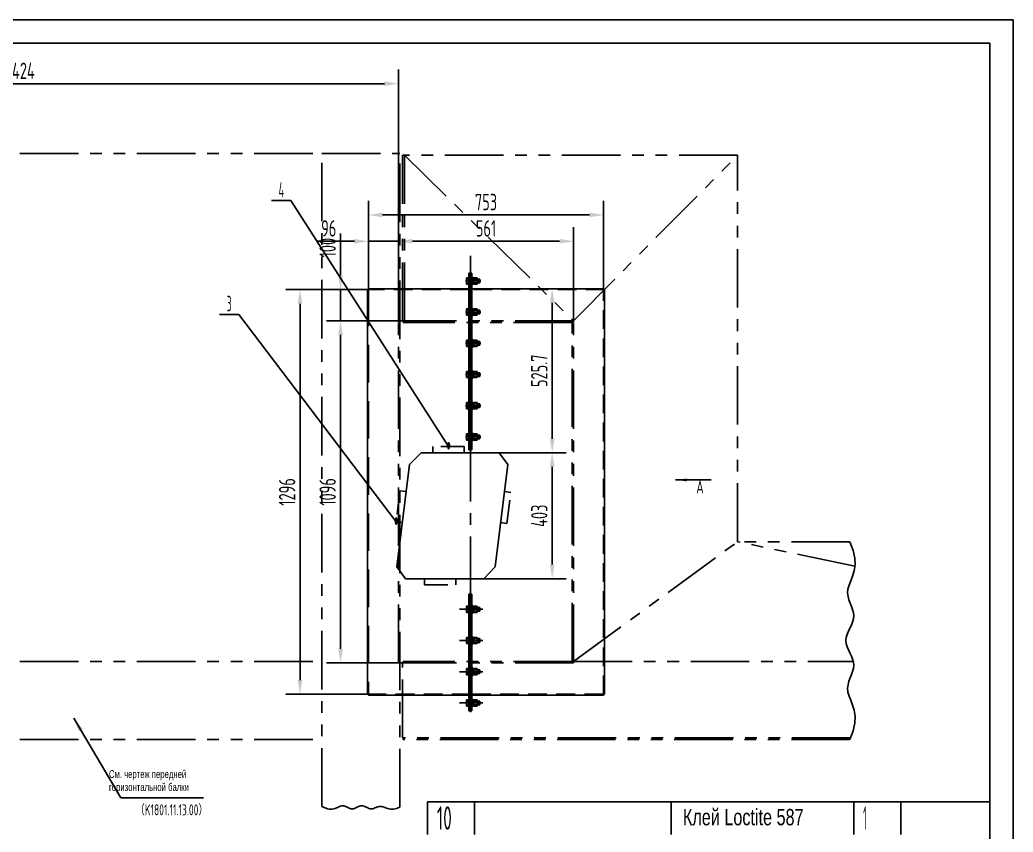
# Model space of a CAD drawing. Header units: millimetres. Extents: x 0 to 6300, y -90 to 4455.
# Drawn here: x 3120 to 6300, y 1852 to 4455 of the extents above; entities that cross this region are included whole.
import ezdxf
from ezdxf.enums import TextEntityAlignment as Align

# ---------------------------------------------------------------- set-up
doc = ezdxf.new("R2010")
doc.units = ezdxf.units.MM
doc.header["$LTSCALE"] = 150
for name, pattern in [('F', [0.75, 0.5, -0.25]), ('G', [2, 1.25, -0.25, 0.25, -0.25]), ('K', [2.5, 1.25, -0.25, 0.25, -0.25, 0.25, -0.25])]:
    doc.linetypes.add(name, pattern=pattern)
for name, color, linetype in [('01', 7, 'Continuous'), ('02', 1, 'Continuous'), ('04', 2, 'F'), ('05', 4, 'G'), ('07', 6, 'K'), ('08', 1, 'Continuous'), ('11', 3, 'Continuous')]:
    doc.layers.add(name, color=color, linetype=linetype)
doc.styles.get("Standard").update_dxf_attribs({"font": 'isocp', "width": 0.707, "bigfont": 'intecad.shx'})
doc.dimstyles.new('INTE', dxfattribs={"dimscale": 15, "dimtxt": 3.5, "dimasz": 3, "dimexe": 3, "dimexo": 0, "dimgap": 1, "dimtad": 1, "dimdec": 1, "dimdsep": 46, "dimtxsty": 'Standard', "dimcen": 0, "dimclrd": 1, "dimclre": 1, "dimclrt": 3, "dimazin": 0, "dimtfac": 1, "dimtdec": 1, "dimtmove": 0, "dimatfit": 0, "dimfxl": 1, "dimarcsym": 0})

# ---------------------------------------------------------------- blocks, each defined once
blk = doc.blocks.new('erwer')
at = {"layer": '01'}
for points in [[(6333.4, 3723.9), (6330.4, 3723.9), (6333.4, 3726.9)], [(7629.4, 3723.9), (7632.4, 3723.9), (7629.4, 3726.9)], [(6333.4, 2970.9), (6330.4, 2970.9), (6333.4, 2967.9)], [(7629.4, 2970.9), (7632.4, 2970.9), (7629.4, 2967.9)]]:
    blk.add_hatch(color=256, dxfattribs=at).paths.add_polyline_path(points)
at = {"ltscale": 0.8}
for p, q in [((6330.4, 3302.4), (6330.4, 3723.9)), ((7632.4, 3723.9), (7632.4, 3302.4)), ((6330.4, 2970.9), (6330.4, 3292.4)), ((7632.4, 3292.4), (7632.4, 2970.9))]:
    blk.add_line(p, q, dxfattribs=at)
at = {"layer": '01'}
for p, q in [((6333.4, 3726.9), (6330.4, 3723.9)), ((7629.4, 3726.9), (7632.4, 3723.9)), ((7106.7, 3389.9), (7068.7, 3417.4)), ((6741.3, 3377.1), (6703.3, 3340.1)), ((6295.4, 3318.8), (6295.4, 3308)), ((6305.4, 3318.8), (6295.4, 3318.8)), ((6295.4, 3308), (6305.4, 3308)), ((6296.2, 3304.9), (6296.2, 3308)), ((6296.2, 3308), (6305.4, 3308)), ((6299.4, 3327.4), (6305.4, 3327.4)), ((6299.4, 3318.8), (6299.4, 3327.4)), ((6299.4, 3318.8), (6299.4, 3308)), ((6311.4, 3327.4), (6305.4, 3327.4)), ((6305.4, 3318.8), (6315.4, 3318.8)), ((6315.4, 3308), (6305.4, 3308)), ((6314.6, 3308), (6305.4, 3308)), ((6311.4, 3318.8), (6311.4, 3327.4)), ((6311.4, 3318.8), (6311.4, 3308)), ((6314.6, 3304.9), (6314.6, 3308)), ((6315.4, 3318.8), (6315.4, 3308)), ((6405.4, 3318.8), (6395.4, 3318.8)), ((6395.4, 3318.8), (6395.4, 3308)), ((6395.4, 3308), (6405.4, 3308)), ((6396.2, 3308), (6405.4, 3308)), ((6396.2, 3304.9), (6396.2, 3308)), ((6399.4, 3327.4), (6405.4, 3327.4)), ((6399.4, 3318.8), (6399.4, 3327.4)), ((6399.4, 3318.8), (6399.4, 3308)), ((6411.4, 3327.4), (6405.4, 3327.4)), ((6405.4, 3318.8), (6415.4, 3318.8)), ((6414.6, 3308), (6405.4, 3308)), ((6415.4, 3308), (6405.4, 3308)), ((6411.4, 3318.8), (6411.4, 3327.4)), ((6411.4, 3318.8), (6411.4, 3308)), ((6414.6, 3304.9), (6414.6, 3308)), ((6415.4, 3318.8), (6415.4, 3308)), ((6495.4, 3318.8), (6495.4, 3308)), ((6505.4, 3318.8), (6495.4, 3318.8)), ((6495.4, 3308), (6505.4, 3308)), ((6496.2, 3304.9), (6496.2, 3308)), ((6496.2, 3308), (6505.4, 3308)), ((6499.4, 3318.8), (6499.4, 3327.4)), ((6499.4, 3327.4), (6505.4, 3327.4)), ((6499.4, 3318.8), (6499.4, 3308)), ((6511.4, 3327.4), (6505.4, 3327.4)), ((6505.4, 3318.8), (6515.4, 3318.8)), ((6515.4, 3308), (6505.4, 3308)), ((6514.6, 3308), (6505.4, 3308)), ((6511.4, 3318.8), (6511.4, 3327.4)), ((6511.4, 3318.8), (6511.4, 3308)), ((6514.6, 3304.9), (6514.6, 3308)), ((6515.4, 3318.8), (6515.4, 3308)), ((6595.4, 3318.8), (6595.4, 3308)), ((6605.4, 3318.8), (6595.4, 3318.8)), ((6595.4, 3308), (6605.4, 3308)), ((6596.2, 3304.9), (6596.2, 3308)), ((6596.2, 3308), (6605.4, 3308)), ((6599.4, 3318.8), (6599.4, 3327.4)), ((6599.4, 3327.4), (6605.4, 3327.4)), ((6599.4, 3318.8), (6599.4, 3308)), ((6611.4, 3327.4), (6605.4, 3327.4)), ((6605.4, 3318.8), (6615.4, 3318.8)), ((6614.6, 3308), (6605.4, 3308)), ((6615.4, 3308), (6605.4, 3308)), ((6611.4, 3318.8), (6611.4, 3327.4)), ((6611.4, 3318.8), (6611.4, 3308)), ((6614.6, 3304.9), (6614.6, 3308)), ((6615.4, 3318.8), (6615.4, 3308)), ((7157.4, 3318.8), (7147.4, 3318.8)), ((7147.4, 3318.8), (7147.4, 3308)), ((7147.4, 3308), (7157.4, 3308)), ((7148.2, 3308), (7157.4, 3308)), ((7148.2, 3304.9), (7148.2, 3308)), ((7151.4, 3327.4), (7157.4, 3327.4)), ((7151.4, 3318.8), (7151.4, 3327.4)), ((7151.4, 3318.8), (7151.4, 3308)), ((7163.4, 3327.4), (7157.4, 3327.4)), ((7157.4, 3318.8), (7167.4, 3318.8)), ((7167.4, 3308), (7157.4, 3308)), ((7166.6, 3308), (7157.4, 3308)), ((7163.4, 3318.8), (7163.4, 3327.4)), ((7163.4, 3318.8), (7163.4, 3308)), ((7166.6, 3304.9), (7166.6, 3308)), ((7167.4, 3318.8), (7167.4, 3308)), ((7257.4, 3318.8), (7247.4, 3318.8)), ((7247.4, 3318.8), (7247.4, 3308)), ((7247.4, 3308), (7257.4, 3308)), ((7248.2, 3308), (7257.4, 3308)), ((7248.2, 3304.9), (7248.2, 3308)), ((7251.4, 3327.4), (7257.4, 3327.4)), ((7251.4, 3318.8), (7251.4, 3327.4)), ((7251.4, 3318.8), (7251.4, 3308)), ((7263.4, 3327.4), (7257.4, 3327.4)), ((7257.4, 3318.8), (7267.4, 3318.8)), ((7266.6, 3308), (7257.4, 3308)), ((7267.4, 3308), (7257.4, 3308)), ((7263.4, 3318.8), (7263.4, 3327.4)), ((7263.4, 3318.8), (7263.4, 3308)), ((7266.6, 3304.9), (7266.6, 3308)), ((7267.4, 3318.8), (7267.4, 3308)), ((7347.4, 3318.8), (7347.4, 3308)), ((7357.4, 3318.8), (7347.4, 3318.8)), ((7347.4, 3308), (7357.4, 3308)), ((7348.2, 3304.9), (7348.2, 3308)), ((7348.2, 3308), (7357.4, 3308)), ((7351.4, 3318.8), (7351.4, 3327.4)), ((7351.4, 3327.4), (7357.4, 3327.4)), ((7351.4, 3318.8), (7351.4, 3308)), ((7363.4, 3327.4), (7357.4, 3327.4)), ((7357.4, 3318.8), (7367.4, 3318.8)), ((7367.4, 3308), (7357.4, 3308)), ((7366.6, 3308), (7357.4, 3308)), ((7363.4, 3318.8), (7363.4, 3327.4)), ((7363.4, 3318.8), (7363.4, 3308)), ((7366.6, 3304.9), (7366.6, 3308)), ((7367.4, 3318.8), (7367.4, 3308)), ((7457.4, 3318.8), (7447.4, 3318.8)), ((7447.4, 3318.8), (7447.4, 3308)), ((7447.4, 3308), (7457.4, 3308)), ((7448.2, 3308), (7457.4, 3308)), ((7448.2, 3304.9), (7448.2, 3308)), ((7451.4, 3327.4), (7457.4, 3327.4)), ((7451.4, 3318.8), (7451.4, 3327.4)), ((7451.4, 3318.8), (7451.4, 3308)), ((7463.4, 3327.4), (7457.4, 3327.4)), ((7457.4, 3318.8), (7467.4, 3318.8)), ((7466.6, 3308), (7457.4, 3308)), ((7467.4, 3308), (7457.4, 3308)), ((7463.4, 3318.8), (7463.4, 3327.4)), ((7463.4, 3318.8), (7463.4, 3308)), ((7466.6, 3304.9), (7466.6, 3308)), ((7467.4, 3318.8), (7467.4, 3308)), ((7547.4, 3318.8), (7547.4, 3308)), ((7557.4, 3318.8), (7547.4, 3318.8)), ((7547.4, 3308), (7557.4, 3308)), ((7548.2, 3304.9), (7548.2, 3308)), ((7548.2, 3308), (7557.4, 3308)), ((7551.4, 3318.8), (7551.4, 3327.4)), ((7551.4, 3327.4), (7557.4, 3327.4)), ((7551.4, 3318.8), (7551.4, 3308)), ((7563.4, 3327.4), (7557.4, 3327.4)), ((7557.4, 3318.8), (7567.4, 3318.8)), ((7567.4, 3308), (7557.4, 3308)), ((7566.6, 3308), (7557.4, 3308)), ((7563.4, 3318.8), (7563.4, 3327.4)), ((7563.4, 3318.8), (7563.4, 3308)), ((7566.6, 3304.9), (7566.6, 3308)), ((7567.4, 3318.8), (7567.4, 3308)), ((7657.4, 3318.8), (7647.4, 3318.8)), ((7647.4, 3318.8), (7647.4, 3308)), ((7647.4, 3308), (7657.4, 3308)), ((7648.2, 3308), (7657.4, 3308)), ((7648.2, 3304.9), (7648.2, 3308)), ((7651.4, 3327.4), (7657.4, 3327.4)), ((7651.4, 3318.8), (7651.4, 3327.4)), ((7651.4, 3318.8), (7651.4, 3308)), ((7663.4, 3327.4), (7657.4, 3327.4)), ((7657.4, 3318.8), (7667.4, 3318.8)), ((7666.6, 3308), (7657.4, 3308)), ((7667.4, 3308), (7657.4, 3308)), ((7663.4, 3318.8), (7663.4, 3327.4)), ((7663.4, 3318.8), (7663.4, 3308)), ((7666.6, 3304.9), (7666.6, 3308)), ((7667.4, 3318.8), (7667.4, 3308)), ((6293.4, 3302.4), (6293.4, 3304.9)), ((6293.4, 3304.9), (6305.4, 3304.9)), ((6305.4, 3302.4), (6293.4, 3302.4)), ((6295.4, 3284.9), (6295.4, 3292.4)), ((6295.4, 3292.4), (6305.4, 3292.4)), ((6305.4, 3284.9), (6295.4, 3284.9)), ((6305.4, 3304.9), (6296.2, 3304.9)), ((6299.4, 3292.4), (6299.4, 3284.9)), ((6317.4, 3304.9), (6305.4, 3304.9)), ((6305.4, 3304.9), (6314.6, 3304.9)), ((6305.4, 3302.4), (6317.4, 3302.4)), ((6315.4, 3292.4), (6305.4, 3292.4)), ((6305.4, 3284.9), (6315.4, 3284.9)), ((6311.4, 3292.4), (6311.4, 3284.9)), ((6315.4, 3284.9), (6315.4, 3292.4)), ((6317.4, 3302.4), (6317.4, 3304.9)), ((6393.4, 3304.9), (6405.4, 3304.9)), ((6393.4, 3302.4), (6393.4, 3304.9)), ((6405.4, 3302.4), (6393.4, 3302.4)), ((6395.4, 3292.4), (6405.4, 3292.4)), ((6395.4, 3284.9), (6395.4, 3292.4)), ((6405.4, 3284.9), (6395.4, 3284.9)), ((6405.4, 3304.9), (6396.2, 3304.9)), ((6399.4, 3292.4), (6399.4, 3284.9)), ((6405.4, 3304.9), (6414.6, 3304.9)), ((6417.4, 3304.9), (6405.4, 3304.9)), ((6405.4, 3302.4), (6417.4, 3302.4)), ((6415.4, 3292.4), (6405.4, 3292.4)), ((6405.4, 3284.9), (6415.4, 3284.9)), ((6411.4, 3292.4), (6411.4, 3284.9)), ((6415.4, 3284.9), (6415.4, 3292.4)), ((6417.4, 3302.4), (6417.4, 3304.9)), ((6493.4, 3302.4), (6493.4, 3304.9)), ((6493.4, 3304.9), (6505.4, 3304.9)), ((6505.4, 3302.4), (6493.4, 3302.4)), ((6495.4, 3284.9), (6495.4, 3292.4)), ((6495.4, 3292.4), (6505.4, 3292.4)), ((6505.4, 3284.9), (6495.4, 3284.9)), ((6505.4, 3304.9), (6496.2, 3304.9)), ((6499.4, 3292.4), (6499.4, 3284.9)), ((6517.4, 3304.9), (6505.4, 3304.9)), ((6505.4, 3304.9), (6514.6, 3304.9)), ((6505.4, 3302.4), (6517.4, 3302.4)), ((6515.4, 3292.4), (6505.4, 3292.4)), ((6505.4, 3284.9), (6515.4, 3284.9)), ((6511.4, 3292.4), (6511.4, 3284.9)), ((6515.4, 3284.9), (6515.4, 3292.4)), ((6517.4, 3302.4), (6517.4, 3304.9)), ((6593.4, 3302.4), (6593.4, 3304.9)), ((6593.4, 3304.9), (6605.4, 3304.9)), ((6605.4, 3302.4), (6593.4, 3302.4)), ((6595.4, 3284.9), (6595.4, 3292.4)), ((6595.4, 3292.4), (6605.4, 3292.4)), ((6605.4, 3284.9), (6595.4, 3284.9)), ((6605.4, 3304.9), (6596.2, 3304.9)), ((6599.4, 3292.4), (6599.4, 3284.9)), ((6605.4, 3304.9), (6614.6, 3304.9)), ((6617.4, 3304.9), (6605.4, 3304.9)), ((6605.4, 3302.4), (6617.4, 3302.4)), ((6615.4, 3292.4), (6605.4, 3292.4)), ((6605.4, 3284.9), (6615.4, 3284.9)), ((6611.4, 3292.4), (6611.4, 3284.9)), ((6615.4, 3284.9), (6615.4, 3292.4)), ((6617.4, 3302.4), (6617.4, 3304.9)), ((7145.4, 3304.9), (7157.4, 3304.9)), ((7145.4, 3302.4), (7145.4, 3304.9)), ((7157.4, 3302.4), (7145.4, 3302.4)), ((7147.4, 3292.4), (7157.4, 3292.4)), ((7147.4, 3284.9), (7147.4, 3292.4)), ((7157.4, 3284.9), (7147.4, 3284.9)), ((7157.4, 3304.9), (7148.2, 3304.9)), ((7151.4, 3292.4), (7151.4, 3284.9)), ((7169.4, 3304.9), (7157.4, 3304.9)), ((7157.4, 3304.9), (7166.6, 3304.9)), ((7157.4, 3302.4), (7169.4, 3302.4)), ((7167.4, 3292.4), (7157.4, 3292.4)), ((7157.4, 3284.9), (7167.4, 3284.9)), ((7163.4, 3292.4), (7163.4, 3284.9)), ((7167.4, 3284.9), (7167.4, 3292.4)), ((7169.4, 3302.4), (7169.4, 3304.9)), ((7245.4, 3304.9), (7257.4, 3304.9)), ((7245.4, 3302.4), (7245.4, 3304.9)), ((7257.4, 3302.4), (7245.4, 3302.4)), ((7247.4, 3292.4), (7257.4, 3292.4)), ((7247.4, 3284.9), (7247.4, 3292.4)), ((7257.4, 3284.9), (7247.4, 3284.9)), ((7257.4, 3304.9), (7248.2, 3304.9)), ((7251.4, 3292.4), (7251.4, 3284.9)), ((7257.4, 3304.9), (7266.6, 3304.9)), ((7269.4, 3304.9), (7257.4, 3304.9)), ((7257.4, 3302.4), (7269.4, 3302.4)), ((7267.4, 3292.4), (7257.4, 3292.4)), ((7257.4, 3284.9), (7267.4, 3284.9)), ((7263.4, 3292.4), (7263.4, 3284.9)), ((7267.4, 3284.9), (7267.4, 3292.4)), ((7269.4, 3302.4), (7269.4, 3304.9)), ((7345.4, 3302.4), (7345.4, 3304.9)), ((7345.4, 3304.9), (7357.4, 3304.9)), ((7357.4, 3302.4), (7345.4, 3302.4)), ((7347.4, 3284.9), (7347.4, 3292.4)), ((7347.4, 3292.4), (7357.4, 3292.4)), ((7357.4, 3284.9), (7347.4, 3284.9)), ((7357.4, 3304.9), (7348.2, 3304.9)), ((7351.4, 3292.4), (7351.4, 3284.9)), ((7369.4, 3304.9), (7357.4, 3304.9)), ((7357.4, 3304.9), (7366.6, 3304.9)), ((7357.4, 3302.4), (7369.4, 3302.4)), ((7367.4, 3292.4), (7357.4, 3292.4)), ((7357.4, 3284.9), (7367.4, 3284.9)), ((7363.4, 3292.4), (7363.4, 3284.9)), ((7367.4, 3284.9), (7367.4, 3292.4)), ((7369.4, 3302.4), (7369.4, 3304.9)), ((7445.4, 3304.9), (7457.4, 3304.9)), ((7445.4, 3302.4), (7445.4, 3304.9)), ((7457.4, 3302.4), (7445.4, 3302.4)), ((7447.4, 3292.4), (7457.4, 3292.4)), ((7447.4, 3284.9), (7447.4, 3292.4)), ((7457.4, 3284.9), (7447.4, 3284.9)), ((7457.4, 3304.9), (7448.2, 3304.9)), ((7451.4, 3292.4), (7451.4, 3284.9)), ((7469.4, 3304.9), (7457.4, 3304.9)), ((7457.4, 3304.9), (7466.6, 3304.9)), ((7457.4, 3302.4), (7469.4, 3302.4)), ((7467.4, 3292.4), (7457.4, 3292.4)), ((7457.4, 3284.9), (7467.4, 3284.9)), ((7463.4, 3292.4), (7463.4, 3284.9)), ((7467.4, 3284.9), (7467.4, 3292.4)), ((7469.4, 3302.4), (7469.4, 3304.9)), ((7545.4, 3302.4), (7545.4, 3304.9)), ((7545.4, 3304.9), (7557.4, 3304.9)), ((7557.4, 3302.4), (7545.4, 3302.4)), ((7547.4, 3284.9), (7547.4, 3292.4)), ((7547.4, 3292.4), (7557.4, 3292.4)), ((7557.4, 3284.9), (7547.4, 3284.9)), ((7557.4, 3304.9), (7548.2, 3304.9)), ((7551.4, 3292.4), (7551.4, 3284.9)), ((7569.4, 3304.9), (7557.4, 3304.9)), ((7557.4, 3304.9), (7566.6, 3304.9)), ((7557.4, 3302.4), (7569.4, 3302.4)), ((7567.4, 3292.4), (7557.4, 3292.4)), ((7557.4, 3284.9), (7567.4, 3284.9)), ((7563.4, 3292.4), (7563.4, 3284.9)), ((7567.4, 3284.9), (7567.4, 3292.4)), ((7569.4, 3302.4), (7569.4, 3304.9)), ((7645.4, 3304.9), (7657.4, 3304.9)), ((7645.4, 3302.4), (7645.4, 3304.9)), ((7657.4, 3302.4), (7645.4, 3302.4)), ((7647.4, 3292.4), (7657.4, 3292.4)), ((7647.4, 3284.9), (7647.4, 3292.4)), ((7657.4, 3284.9), (7647.4, 3284.9)), ((7657.4, 3304.9), (7648.2, 3304.9)), ((7651.4, 3292.4), (7651.4, 3284.9)), ((7657.4, 3304.9), (7666.6, 3304.9)), ((7669.4, 3304.9), (7657.4, 3304.9)), ((7657.4, 3302.4), (7669.4, 3302.4)), ((7667.4, 3292.4), (7657.4, 3292.4)), ((7657.4, 3284.9), (7667.4, 3284.9)), ((7663.4, 3292.4), (7663.4, 3284.9)), ((7667.4, 3284.9), (7667.4, 3292.4)), ((7669.4, 3302.4), (7669.4, 3304.9)), ((7068.7, 3102.5), (7106.7, 3139.4)), ((6741.5, 3062.1), (6703.4, 3089.6)), ((6333.4, 2967.9), (6330.4, 2970.9)), ((7629.4, 2967.9), (7632.4, 2970.9))]:
    blk.add_line(p, q, dxfattribs=at)
at = {"layer": '01', "ltscale": 0.8}
for p, q in [((6333.4, 3726.9), (7629.4, 3726.9)), ((6280.4, 3302.4), (6280.4, 3292.4)), ((7682.4, 3302.4), (7682.4, 3292.4))]:
    blk.add_line(p, q, dxfattribs=at)
at = {"layer": '01', "color": 7, "linetype": 'Continuous'}
for p, q in [((6741.3, 3377.1), (7068.7, 3417.4)), ((7106.7, 3389.9), (7106.7, 3347.4)), ((6703.4, 3089.6), (6703.3, 3340.1)), ((7106.7, 3347.4), (7106.7, 3139.4)), ((6280.4, 3302.4), (6653.3, 3302.4)), ((6280.4, 3297.4), (6653.3, 3297.4)), ((6280.4, 3292.4), (6653.3, 3292.4)), ((7116.7, 3302.4), (7116.7, 3292.4)), ((7116.7, 3302.4), (7682.4, 3302.4)), ((7116.7, 3297.4), (7682.4, 3297.4)), ((7116.7, 3292.4), (7682.4, 3292.4)), ((7068.7, 3102.5), (6741.5, 3062.1))]:
    blk.add_line(p, q, dxfattribs=at)
at = {"layer": '01', "ltscale": 1.6}
blk.add_line((7629.4, 2967.9), (6333.4, 2967.9), dxfattribs=at)
at = {"layer": '02'}
for p, q in [((6300.6, 3327.4), (6300.6, 3318.8)), ((6310.2, 3327.4), (6310.2, 3318.8)), ((6400.6, 3327.4), (6400.6, 3318.8)), ((6410.2, 3327.4), (6410.2, 3318.8)), ((6500.6, 3327.4), (6500.6, 3318.8)), ((6510.2, 3327.4), (6510.2, 3318.8)), ((6600.6, 3327.4), (6600.6, 3318.8)), ((6610.2, 3327.4), (6610.2, 3318.8)), ((7152.6, 3327.4), (7152.6, 3318.8)), ((7162.2, 3327.4), (7162.2, 3318.8)), ((7252.6, 3327.4), (7252.6, 3318.8)), ((7262.2, 3327.4), (7262.2, 3318.8)), ((7352.6, 3327.4), (7352.6, 3318.8)), ((7362.2, 3327.4), (7362.2, 3318.8)), ((7452.6, 3327.4), (7452.6, 3318.8)), ((7462.2, 3327.4), (7462.2, 3318.8)), ((7552.6, 3327.4), (7552.6, 3318.8)), ((7562.2, 3327.4), (7562.2, 3318.8)), ((7652.6, 3327.4), (7652.6, 3318.8)), ((7662.2, 3327.4), (7662.2, 3318.8))]:
    blk.add_line(p, q, dxfattribs=at)
at = {"layer": '04', "color": 2, "linetype": 'F', "ltscale": 0.8}
for p, q in [((6333.4, 3302.4), (6333.4, 3726.9)), ((6333.4, 3723.9), (7632.4, 3723.9)), ((7629.4, 3726.9), (7629.4, 3302.4)), ((6333.4, 2967.9), (6333.4, 3292.4)), ((7629.4, 3292.4), (7629.4, 2967.9))]:
    blk.add_line(p, q, dxfattribs=at)
at = {"layer": '04', "color": 2, "linetype": 'F'}
for p, q in [((6880.5, 3414.4), (6979.8, 3426.6)), ((6880.5, 3414.4), (6883, 3394.5)), ((6979.8, 3426.6), (6982.2, 3406.8)), ((7106.7, 3277.6), (7126.7, 3277.6)), ((7126.7, 3277.6), (7126.7, 3177.6)), ((6683.4, 3150.4), (6683.3, 3250.4)), ((6683.3, 3250.4), (6703.3, 3250.4)), ((6683.4, 3150.4), (6703.4, 3150.4)), ((7106.7, 3177.6), (7126.7, 3177.6)), ((6982.2, 3091.8), (6984.7, 3071.9)), ((6883, 3079.6), (6885.4, 3059.7)), ((6984.7, 3071.9), (6885.4, 3059.7))]:
    blk.add_line(p, q, dxfattribs=at)
at = {"layer": '04', "color": 2, "linetype": 'F', "ltscale": 1.6}
blk.add_line((7632.4, 2970.9), (6333.4, 2970.9), dxfattribs=at)
at = {"layer": '05', "color": 142, "linetype": 'G', "ltscale": 0.8}
for p, q in [((6305.4, 3337.6), (6305.4, 3262.7)), ((6405.4, 3337.6), (6405.4, 3262.7)), ((6505.4, 3337.6), (6505.4, 3262.7)), ((6605.4, 3337.6), (6605.4, 3262.7))]:
    blk.add_line(p, q, dxfattribs=at)
at = {"layer": '05'}
for p, q in [((6305.4, 3281.8), (6305.4, 3330.9)), ((6305.4, 3319.8), (6305.4, 3306.9)), ((6405.4, 3281.8), (6405.4, 3330.9)), ((6405.4, 3319.8), (6405.4, 3306.9)), ((6505.4, 3281.8), (6505.4, 3330.9)), ((6505.4, 3319.8), (6505.4, 3306.9)), ((6605.4, 3281.8), (6605.4, 3330.9)), ((6605.4, 3319.8), (6605.4, 3306.9)), ((7157.4, 3281.8), (7157.4, 3330.9)), ((7157.4, 3319.8), (7157.4, 3306.9)), ((7257.4, 3281.8), (7257.4, 3330.9)), ((7257.4, 3319.8), (7257.4, 3306.9)), ((7357.4, 3281.8), (7357.4, 3330.9)), ((7357.4, 3319.8), (7357.4, 3306.9)), ((7457.4, 3281.8), (7457.4, 3330.9)), ((7457.4, 3319.8), (7457.4, 3306.9)), ((7557.4, 3281.8), (7557.4, 3330.9)), ((7557.4, 3319.8), (7557.4, 3306.9)), ((7657.4, 3281.8), (7657.4, 3330.9)), ((7657.4, 3319.8), (7657.4, 3306.9)), ((7738.2, 3297.4), (6248.6, 3297.4)), ((6653.3, 3297.4), (6653.3, 3302.4)), ((6653.3, 3292.4), (6653.3, 3297.4))]:
    blk.add_line(p, q, dxfattribs=at)
blk = doc.blocks.new('*D28')
at = {"layer": '08', "color": 1, "lineweight": -2}
for p, q in [((1907.8, 3485.6), (1907.8, 4295.5)), ((4331.8, 3490.6), (4331.8, 4295.5)), ((4286.8, 4250.5), (1952.8, 4250.5))]:
    blk.add_line(p, q, dxfattribs=at)
at = {"layer": '08', "color": 1}
for points in [[(1952.8, 4258), (1952.8, 4243), (1907.8, 4250.5)], [(4286.8, 4258), (4286.8, 4243), (4331.8, 4250.5)]]:
    blk.add_solid(points, dxfattribs=at)
at = {"layer": 'Defpoints', "color": 0}
for p in [(1907.8, 4250.5), (1907.8, 3485.6), (4331.8, 3490.6)]:
    blk.add_point(p, dxfattribs=at)
at = {"layer": '08', "color": 3, "insert": (3119.8, 4291.7), "char_height": 52.5, "attachment_point": 5}
blk.add_mtext('2424', dxfattribs=at)
blk = doc.blocks.new('*D32')
at = {"layer": '08', "color": 1, "lineweight": -2}
for p, q in [((4235.8, 3626.5), (4235.8, 3874.9)), ((4988.8, 3587.7), (4988.8, 3874.9)), ((4280.8, 3829.9), (4943.8, 3829.9))]:
    blk.add_line(p, q, dxfattribs=at)
at = {"layer": '08', "color": 1}
for points in [[(4280.8, 3837.4), (4280.8, 3822.4), (4235.8, 3829.9)], [(4943.8, 3837.4), (4943.8, 3822.4), (4988.8, 3829.9)]]:
    blk.add_solid(points, dxfattribs=at)
at = {"layer": 'Defpoints', "color": 0}
for p in [(4988.8, 3829.9), (4235.8, 3626.5), (4988.8, 3587.7)]:
    blk.add_point(p, dxfattribs=at)
at = {"layer": '08', "color": 3, "insert": (4612.3, 3871.2), "char_height": 52.5, "attachment_point": 5}
blk.add_mtext('753', dxfattribs=at)
blk = doc.blocks.new('*D30')
at = {"layer": '08', "color": 1, "lineweight": -2}
for p, q in [((4331.8, 3485.6), (4331.8, 3790.6)), ((4892.8, 3490.6), (4892.8, 3790.6)), ((4376.8, 3745.6), (4847.8, 3745.6))]:
    blk.add_line(p, q, dxfattribs=at)
at = {"layer": '08', "color": 1}
for points in [[(4376.8, 3753.1), (4376.8, 3738.1), (4331.8, 3745.6)], [(4847.8, 3753.1), (4847.8, 3738.1), (4892.8, 3745.6)]]:
    blk.add_solid(points, dxfattribs=at)
at = {"layer": 'Defpoints', "color": 0}
for p in [(4892.8, 3745.6), (4331.8, 3485.6), (4892.8, 3490.6)]:
    blk.add_point(p, dxfattribs=at)
at = {"layer": '08', "color": 3, "insert": (4612.3, 3786.8), "char_height": 52.5, "attachment_point": 5}
blk.add_mtext('561', dxfattribs=at)
blk = doc.blocks.new('*D31')
at = {"layer": '08', "color": 1, "lineweight": -2}
for p, q in [((4235.8, 3593.6), (4235.8, 3790.6)), ((4331.8, 3509.9), (4331.8, 3790.6)), ((4190.8, 3745.6), (4071.6, 3745.6)), ((4331.8, 3745.6), (4235.8, 3745.6)), ((4376.8, 3745.6), (4421.8, 3745.6))]:
    blk.add_line(p, q, dxfattribs=at)
at = {"layer": '08', "color": 1}
for points in [[(4190.8, 3753.1), (4190.8, 3738.1), (4235.8, 3745.6)], [(4376.8, 3753.1), (4376.8, 3738.1), (4331.8, 3745.6)]]:
    blk.add_solid(points, dxfattribs=at)
at = {"layer": 'Defpoints', "color": 0}
for p in [(4235.8, 3745.6), (4235.8, 3593.6), (4331.8, 3509.9)]:
    blk.add_point(p, dxfattribs=at)
at = {"layer": '08', "color": 3, "insert": (4108.7, 3786.8), "char_height": 52.5, "attachment_point": 5}
blk.add_mtext('96', dxfattribs=at)
blk = doc.blocks.new('*D33')
at = {"layer": '08', "color": 1, "lineweight": -2}
for p, q in [((4146.5, 3635.6), (4146.5, 3770)), ((4235.8, 3590.6), (4101.5, 3590.6)), ((4146.5, 3490.6), (4146.5, 3590.6)), ((4224.1, 3490.6), (4101.5, 3490.6)), ((4146.5, 3445.6), (4146.5, 3400.6))]:
    blk.add_line(p, q, dxfattribs=at)
at = {"layer": '08', "color": 1}
for points in [[(4139, 3635.6), (4154, 3635.6), (4146.5, 3590.6)], [(4139, 3445.6), (4154, 3445.6), (4146.5, 3490.6)]]:
    blk.add_solid(points, dxfattribs=at)
at = {"layer": 'Defpoints', "color": 0}
for p in [(4146.5, 3590.6), (4235.8, 3590.6), (4224.1, 3490.6)]:
    blk.add_point(p, dxfattribs=at)
at = {"layer": '08', "color": 3, "insert": (4105.2, 3725.3), "char_height": 52.5, "attachment_point": 5, "rotation": 90}
blk.add_mtext('100', dxfattribs=at)
blk = doc.blocks.new('*D29')
at = {"layer": '08', "color": 1, "lineweight": -2}
for p, q in [((4331.8, 3490.6), (4101.5, 3490.6)), ((4146.5, 3445.6), (4146.5, 2439.6)), ((4331.8, 2394.6), (4101.5, 2394.6))]:
    blk.add_line(p, q, dxfattribs=at)
at = {"layer": '08', "color": 1}
for points in [[(4139, 3445.6), (4154, 3445.6), (4146.5, 3490.6)], [(4139, 2439.6), (4154, 2439.6), (4146.5, 2394.6)]]:
    blk.add_solid(points, dxfattribs=at)
at = {"layer": 'Defpoints', "color": 0}
for p in [(4331.8, 3490.6), (4146.5, 2394.6), (4331.8, 2394.6)]:
    blk.add_point(p, dxfattribs=at)
at = {"layer": '08', "color": 3, "insert": (4105.2, 2942.6), "char_height": 52.5, "attachment_point": 5, "rotation": 90}
blk.add_mtext('1096', dxfattribs=at)
blk = doc.blocks.new('*D34')
at = {"layer": '08', "color": 1, "lineweight": -2}
for p, q in [((4210.6, 3590.6), (3971.8, 3590.6)), ((4016.8, 3545.6), (4016.8, 2339.6)), ((4232.8, 2294.6), (3971.8, 2294.6))]:
    blk.add_line(p, q, dxfattribs=at)
at = {"layer": '08', "color": 1}
for points in [[(4009.3, 3545.6), (4024.3, 3545.6), (4016.8, 3590.6)], [(4009.3, 2339.6), (4024.3, 2339.6), (4016.8, 2294.6)]]:
    blk.add_solid(points, dxfattribs=at)
at = {"layer": 'Defpoints', "color": 0}
for p in [(4210.6, 3590.6), (4016.8, 2294.6), (4232.8, 2294.6)]:
    blk.add_point(p, dxfattribs=at)
at = {"layer": '08', "color": 3, "insert": (3975.5, 2942.6), "char_height": 52.5, "attachment_point": 5, "rotation": 90}
blk.add_mtext('1296', dxfattribs=at)
blk = doc.blocks.new('*D41')
at = {"layer": '08', "color": 1, "lineweight": -2}
for p, q in [((4633.5, 3067.9), (4869.1, 3067.9)), ((4824.1, 2709.5), (4824.1, 3022.9)), ((4605, 2664.5), (4869.1, 2664.5))]:
    blk.add_line(p, q, dxfattribs=at)
at = {"layer": '08', "color": 1}
for points in [[(4816.6, 3022.9), (4831.6, 3022.9), (4824.1, 3067.9)], [(4816.6, 2709.5), (4831.6, 2709.5), (4824.1, 2664.5)]]:
    blk.add_solid(points, dxfattribs=at)
at = {"layer": 'Defpoints', "color": 0}
for p in [(4633.5, 3067.9), (4824.1, 3067.9), (4605, 2664.5)]:
    blk.add_point(p, dxfattribs=at)
at = {"layer": '08', "color": 3, "insert": (4782.8, 2866.2), "char_height": 52.5, "attachment_point": 5, "rotation": 90}
blk.add_mtext('403', dxfattribs=at)
blk = doc.blocks.new('*D42')
at = {"layer": '08', "color": 1, "lineweight": -2}
for p, q in [((4708.8, 3593.6), (4869.1, 3593.6)), ((4824.1, 3112.9), (4824.1, 3548.6)), ((4743.8, 3067.9), (4869.1, 3067.9))]:
    blk.add_line(p, q, dxfattribs=at)
at = {"layer": '08', "color": 1}
for points in [[(4816.6, 3548.6), (4831.6, 3548.6), (4824.1, 3593.6)], [(4816.6, 3112.9), (4831.6, 3112.9), (4824.1, 3067.9)]]:
    blk.add_solid(points, dxfattribs=at)
at = {"layer": 'Defpoints', "color": 0}
for p in [(4708.8, 3593.6), (4824.1, 3593.6), (4743.8, 3067.9)]:
    blk.add_point(p, dxfattribs=at)
at = {"layer": '08', "color": 3, "insert": (4782.8, 3330.7), "char_height": 52.5, "attachment_point": 5, "rotation": 90}
blk.add_mtext('525.7', dxfattribs=at)
blk = doc.blocks.new('*U52')
at = {"layer": '01'}
for points in [[(415, 292), (25, 292)], [(415, 5), (415, 292)]]:
    blk.add_lwpolyline(points, dxfattribs=at)
at = {"layer": '02'}
for points in [[(420, 297), (0, 297)], [(420, 0), (420, 297)]]:
    blk.add_lwpolyline(points, dxfattribs=at)
blk = doc.blocks.new('*U64')
at = {"layer": '01'}
for p, q in [((0, -105), (0, 0)), ((0, 0), (150, 0)), ((150, 0), (780, 0)), ((780, 0), (1365, 0)), ((1365, 0), (1515, 0)), ((1515, 0), (1800, 0)), ((1800, -105), (1800, 0))]:
    blk.add_line(p, q, dxfattribs=at)
at = {"layer": '02'}
for p, q in [((150, -105), (150, 0)), ((780, -105), (780, 0)), ((1365, -105), (1365, 0)), ((1515, -105), (1515, 0))]:
    blk.add_line(p, q, dxfattribs=at)

msp = doc.modelspace()

# ---------------------------------------------------------------- linework, layer by layer
at = {"layer": '02'}
for p, q in [((3987.88, 3875.76), (3925.88, 3875.76)), ((4492.49, 3087.9), (3987.88, 3875.76)), ((3821.13, 3511.23), (3759.13, 3511.23)), ((4324.59, 2846.62), (3821.13, 3511.23)), ((5332.93, 2980.92), (5218.93, 2980.92))]:
    msp.add_line(p, q, dxfattribs=at)
msp.add_lwpolyline([(5254.93, 2980.92, 9, 0, 0), (5218.93, 2980.92, 0, 0, 0)], format="xyseb", dxfattribs=at)
at = {"layer": '07', "color": 6, "linetype": 'K'}
for p, q in [((3119.77, 4026.58), (4084.77, 4026.58)), ((4086.77, 1934.54), (4086.77, 4026.58)), ((4086.77, 4026.58), (4336.77, 4026.58)), ((4336.77, 1932.14), (4336.77, 4026.58)), ((4344.77, 3490.58), (4344.77, 4021.58)), ((4344.77, 4021.58), (4350.77, 4021.58)), ((4350.77, 3490.58), (4350.77, 4021.58)), ((4350.77, 4021.58), (4892.77, 3490.58)), ((5417.77, 4021.58), (4350.77, 4021.58)), ((4892.77, 3490.58), (5417.77, 4021.58)), ((5417.77, 2783.08), (5417.77, 4021.58)), ((4344.77, 3490.58), (4344.77, 4000.29)), ((4331.77, 2394.58), (4331.77, 3490.58)), ((4892.77, 3490.58), (4331.77, 3490.58)), ((4331.77, 3485.58), (4336.77, 3485.58)), ((4346.77, 3485.58), (4346.77, 3490.58)), ((4887.77, 3485.58), (4346.77, 3485.58)), ((4887.77, 3485.58), (4887.77, 3490.58)), ((4887.77, 3490.58), (4892.77, 3490.58)), ((4887.77, 2399.58), (4887.77, 3485.58)), ((4887.77, 3485.58), (4892.77, 3485.58)), ((4892.77, 2394.58), (4892.77, 3490.58)), ((4892.77, 3485.58), (4892.77, 3490.58)), ((4892.77, 2399.58), (5417.77, 2783.08)), ((5777.35, 2783.08), (5417.77, 2783.08)), ((5793.01, 2704.31), (5417.77, 2783.08)), ((3119.77, 2399.58), (4086.77, 2399.58)), ((4331.77, 2399.58), (4336.77, 2399.58)), ((4892.77, 2394.58), (4331.77, 2394.58)), ((4344.77, 2154.58), (4344.77, 2394.58)), ((4344.77, 2154.58), (4344.77, 2394.58)), ((4887.77, 2399.58), (4346.77, 2399.58)), ((4346.77, 2394.58), (4346.77, 2399.58)), ((4887.77, 2399.58), (4892.77, 2399.58)), ((4887.77, 2399.58), (4887.77, 2394.58)), ((4887.77, 2399.58), (4892.77, 2399.58)), ((4892.77, 2399.58), (5788.19, 2399.58)), ((3119.77, 2149.58), (4086.77, 2149.58)), ((5779.3, 2154.58), (4344.77, 2154.58)), ((4346.77, 2149.58), (4346.77, 2154.58)), ((5777.35, 2149.58), (4346.77, 2149.58))]:
    msp.add_line(p, q, dxfattribs=at)
for points in [[(5777.35, 2149.58), (5788.25, 2177.48), (5793.28, 2202.06), (5793.72, 2223.7), (5790.81, 2242.79), (5785.82, 2259.71), (5780.02, 2274.85), (5774.66, 2288.61), (5771.01, 2301.35), (5770.01, 2313.43), (5771.31, 2324.96), (5774.24, 2336.04), (5778.14, 2346.72), (5782.33, 2357.1), (5786.16, 2367.24), (5788.94, 2377.23), (5790.02, 2387.14), (5788.93, 2397.04), (5786.06, 2406.94), (5782, 2416.83), (5777.35, 2426.73), (5772.7, 2436.63), (5768.64, 2446.53), (5765.77, 2456.43), (5764.68, 2466.33), (5765.77, 2476.23), (5768.64, 2486.12), (5772.7, 2496.02), (5777.35, 2505.92), (5782, 2515.82), (5786.06, 2525.72), (5788.93, 2535.62), (5790.02, 2545.51), (5788.94, 2555.43), (5786.16, 2565.41), (5782.33, 2575.56), (5778.14, 2585.93), (5774.24, 2596.62), (5771.31, 2607.69), (5770.01, 2619.22), (5771.01, 2631.3), (5774.66, 2644.05), (5780.02, 2657.8), (5785.82, 2672.94), (5790.81, 2689.87), (5793.72, 2708.95), (5793.28, 2730.59), (5788.25, 2755.17), (5777.35, 2783.08)], [(4086.77, 1934.54), (4089.1, 1933.44), (4092.25, 1932.03), (4096.07, 1930.47), (4100.4, 1928.92), (4105.09, 1927.55), (4110, 1926.5), (4114.96, 1925.94), (4119.84, 1926.02), (4124.51, 1926.84), (4128.98, 1928.26), (4133.26, 1930.05), (4137.39, 1931.99), (4141.4, 1933.88), (4145.32, 1935.49), (4149.19, 1936.62), (4153.02, 1937.04), (4156.85, 1936.62), (4160.68, 1935.51), (4164.51, 1933.94), (4168.33, 1932.14), (4172.16, 1930.35), (4175.99, 1928.78), (4179.82, 1927.67), (4183.65, 1927.24), (4187.47, 1927.67), (4191.3, 1928.78), (4195.13, 1930.35), (4198.96, 1932.14), (4202.79, 1933.94), (4206.61, 1935.51), (4210.44, 1936.62), (4214.27, 1937.04), (4218.1, 1936.62), (4221.93, 1935.51), (4225.76, 1933.94), (4229.58, 1932.14), (4233.41, 1930.35), (4237.24, 1928.78), (4241.07, 1927.67), (4244.9, 1927.24), (4248.73, 1927.66), (4252.59, 1928.74), (4256.51, 1930.22), (4260.53, 1931.84), (4264.66, 1933.35), (4268.94, 1934.48), (4273.4, 1934.98), (4278.07, 1934.59), (4283, 1933.18), (4288.32, 1931.11), (4294.18, 1928.87), (4300.72, 1926.94), (4308.1, 1925.81), (4316.47, 1925.98), (4325.98, 1927.93), (4336.77, 1932.14)]]:
    msp.add_lwpolyline(points, dxfattribs=at)

# ---------------------------------------------------------------- block references
at = {"layer": '01', "xscale": 15, "yscale": 15, "zscale": 15}
msp.add_blockref('*U52', (0, 0), dxfattribs=at)
at = {"layer": '01', "xscale": -1, "rotation": 270}
msp.add_blockref('erwer', (1264.89, -4038.79), dxfattribs=at)
at = {"layer": '01'}
msp.add_blockref('*U64', (4425, 1950), dxfattribs=at)

# ---------------------------------------------------------------- texts
at = {"layer": '01', "attachment_point": 1}
for s, insert, char_height in [('{\\fArial|b0|i0|c204|p34;См. чертеж передней\\Pгоризонтальной балки}', (3405.03, 2051), 25), ('{\\fArial|b0|i0|c204|p34;\\C3;Клей \\fArial|b0|i0|c0|p34;Loctite 587}', (5242.75, 1926.92), 52.5)]:
    msp.add_mtext(s, dxfattribs=dict(at, insert=insert, char_height=char_height))
at = {"layer": '02', "width": 0.605172}
for p, p2 in [((4486.49, 3077.9), (4498.49, 3077.9)), ((4318.59, 2836.62), (4330.59, 2836.62))]:
    msp.add_text('●', height=20, dxfattribs=at).set_placement(p, p2, align=Align.FIT)
at = {"layer": '04', "color": 3, "insert": (3488.77, 1905.84), "char_height": 35, "attachment_point": 7}
msp.add_mtext('（K1801.11.13.00）', dxfattribs=at)
at = {"layer": '11'}
for s, height, width, p, p2 in [('4', 49.5, 0.543846, (3948.13, 3885.76), (3965.63, 3885.76)), ('3', 49.5, 0.527686, (3782.41, 3521.23), (3797.85, 3521.23)), ('10', 75, 0.606076, (4455, 1860), (4502.76, 1860)), ('1', 75, 0.404, (5820, 1860), (5830.6, 1860))]:
    msp.add_text(s, height=height, dxfattribs=dict(at, width=width)).set_placement(p, p2, align=Align.FIT)
at = {"layer": '11', "width": 0.707}
msp.add_text('A', height=42, dxfattribs=at).set_placement((5285.32, 2924.66), align=Align.BOTTOM_LEFT)

# ---------------------------------------------------------------- dimensions: what is measured, and where the dimension line sits
at = {"layer": '08'}
dim = msp.add_linear_dim(base=(1907.77, 4250.48), p1=(4331.77, 3490.58), p2=(1907.77, 3485.58), dimstyle='INTE', dxfattribs=at)
dim.commit()
dim.dimension.update_dxf_attribs({"geometry": '*D28', "text_midpoint": (3119.77, 4291.74)})
for base, p1, p2, angle, picture, middle in [((4988.77, 3829.91), (4235.77, 3626.54), (4988.77, 3587.67), 180, '*D32', (4612.27, 3871.16)), ((4235.77, 3745.6), (4331.77, 3509.91), (4235.77, 3593.58), 180, '*D31', (4108.67, 3786.85)), ((4892.77, 3745.6), (4331.77, 3485.58), (4892.77, 3490.58), 180, '*D30', (4612.27, 3786.85)), ((4146.47, 3590.58), (4224.12, 3490.58), (4235.77, 3590.58), 90, '*D33', (4105.22, 3725.29)), ((4016.8, 2294.58), (4210.59, 3590.58), (4232.77, 2294.58), 90, '*D34', (3975.55, 2942.58)), ((4824.07, 3593.58), (4743.8, 3067.9), (4708.84, 3593.58), 90, '*D42', (4782.82, 3330.74)), ((4146.47, 2394.58), (4331.77, 3490.58), (4331.77, 2394.58), 90, '*D29', (4105.22, 2942.58))]:
    dim = msp.add_linear_dim(base=base, p1=p1, p2=p2, angle=angle, dimstyle='INTE', dxfattribs=at)
    dim.commit()
    dim.dimension.update_dxf_attribs({"geometry": picture, "text_midpoint": middle})
dim = msp.add_linear_dim(base=(4824.07, 3067.9), p1=(4605.03, 2664.5), p2=(4633.52, 3067.9), angle=90, text='403', dimstyle='INTE', dxfattribs=at)
dim.commit()
dim.dimension.update_dxf_attribs({"geometry": '*D41', "text_midpoint": (4782.82, 2866.2)})

# ---------------------------------------------------------------- leaders
at = {"layer": '02', "color": 1, "linetype": 'Continuous', "annotation_type": 0, "has_hookline": 1, "hookline_direction": 0, "text_width": 203.87}
msp.add_leader([(3292.05, 2217.44), (3443.41, 1962.33), (3488.41, 1962.33)], dimstyle='INTE', dxfattribs=at)

doc.saveas('drawing.dxf')
